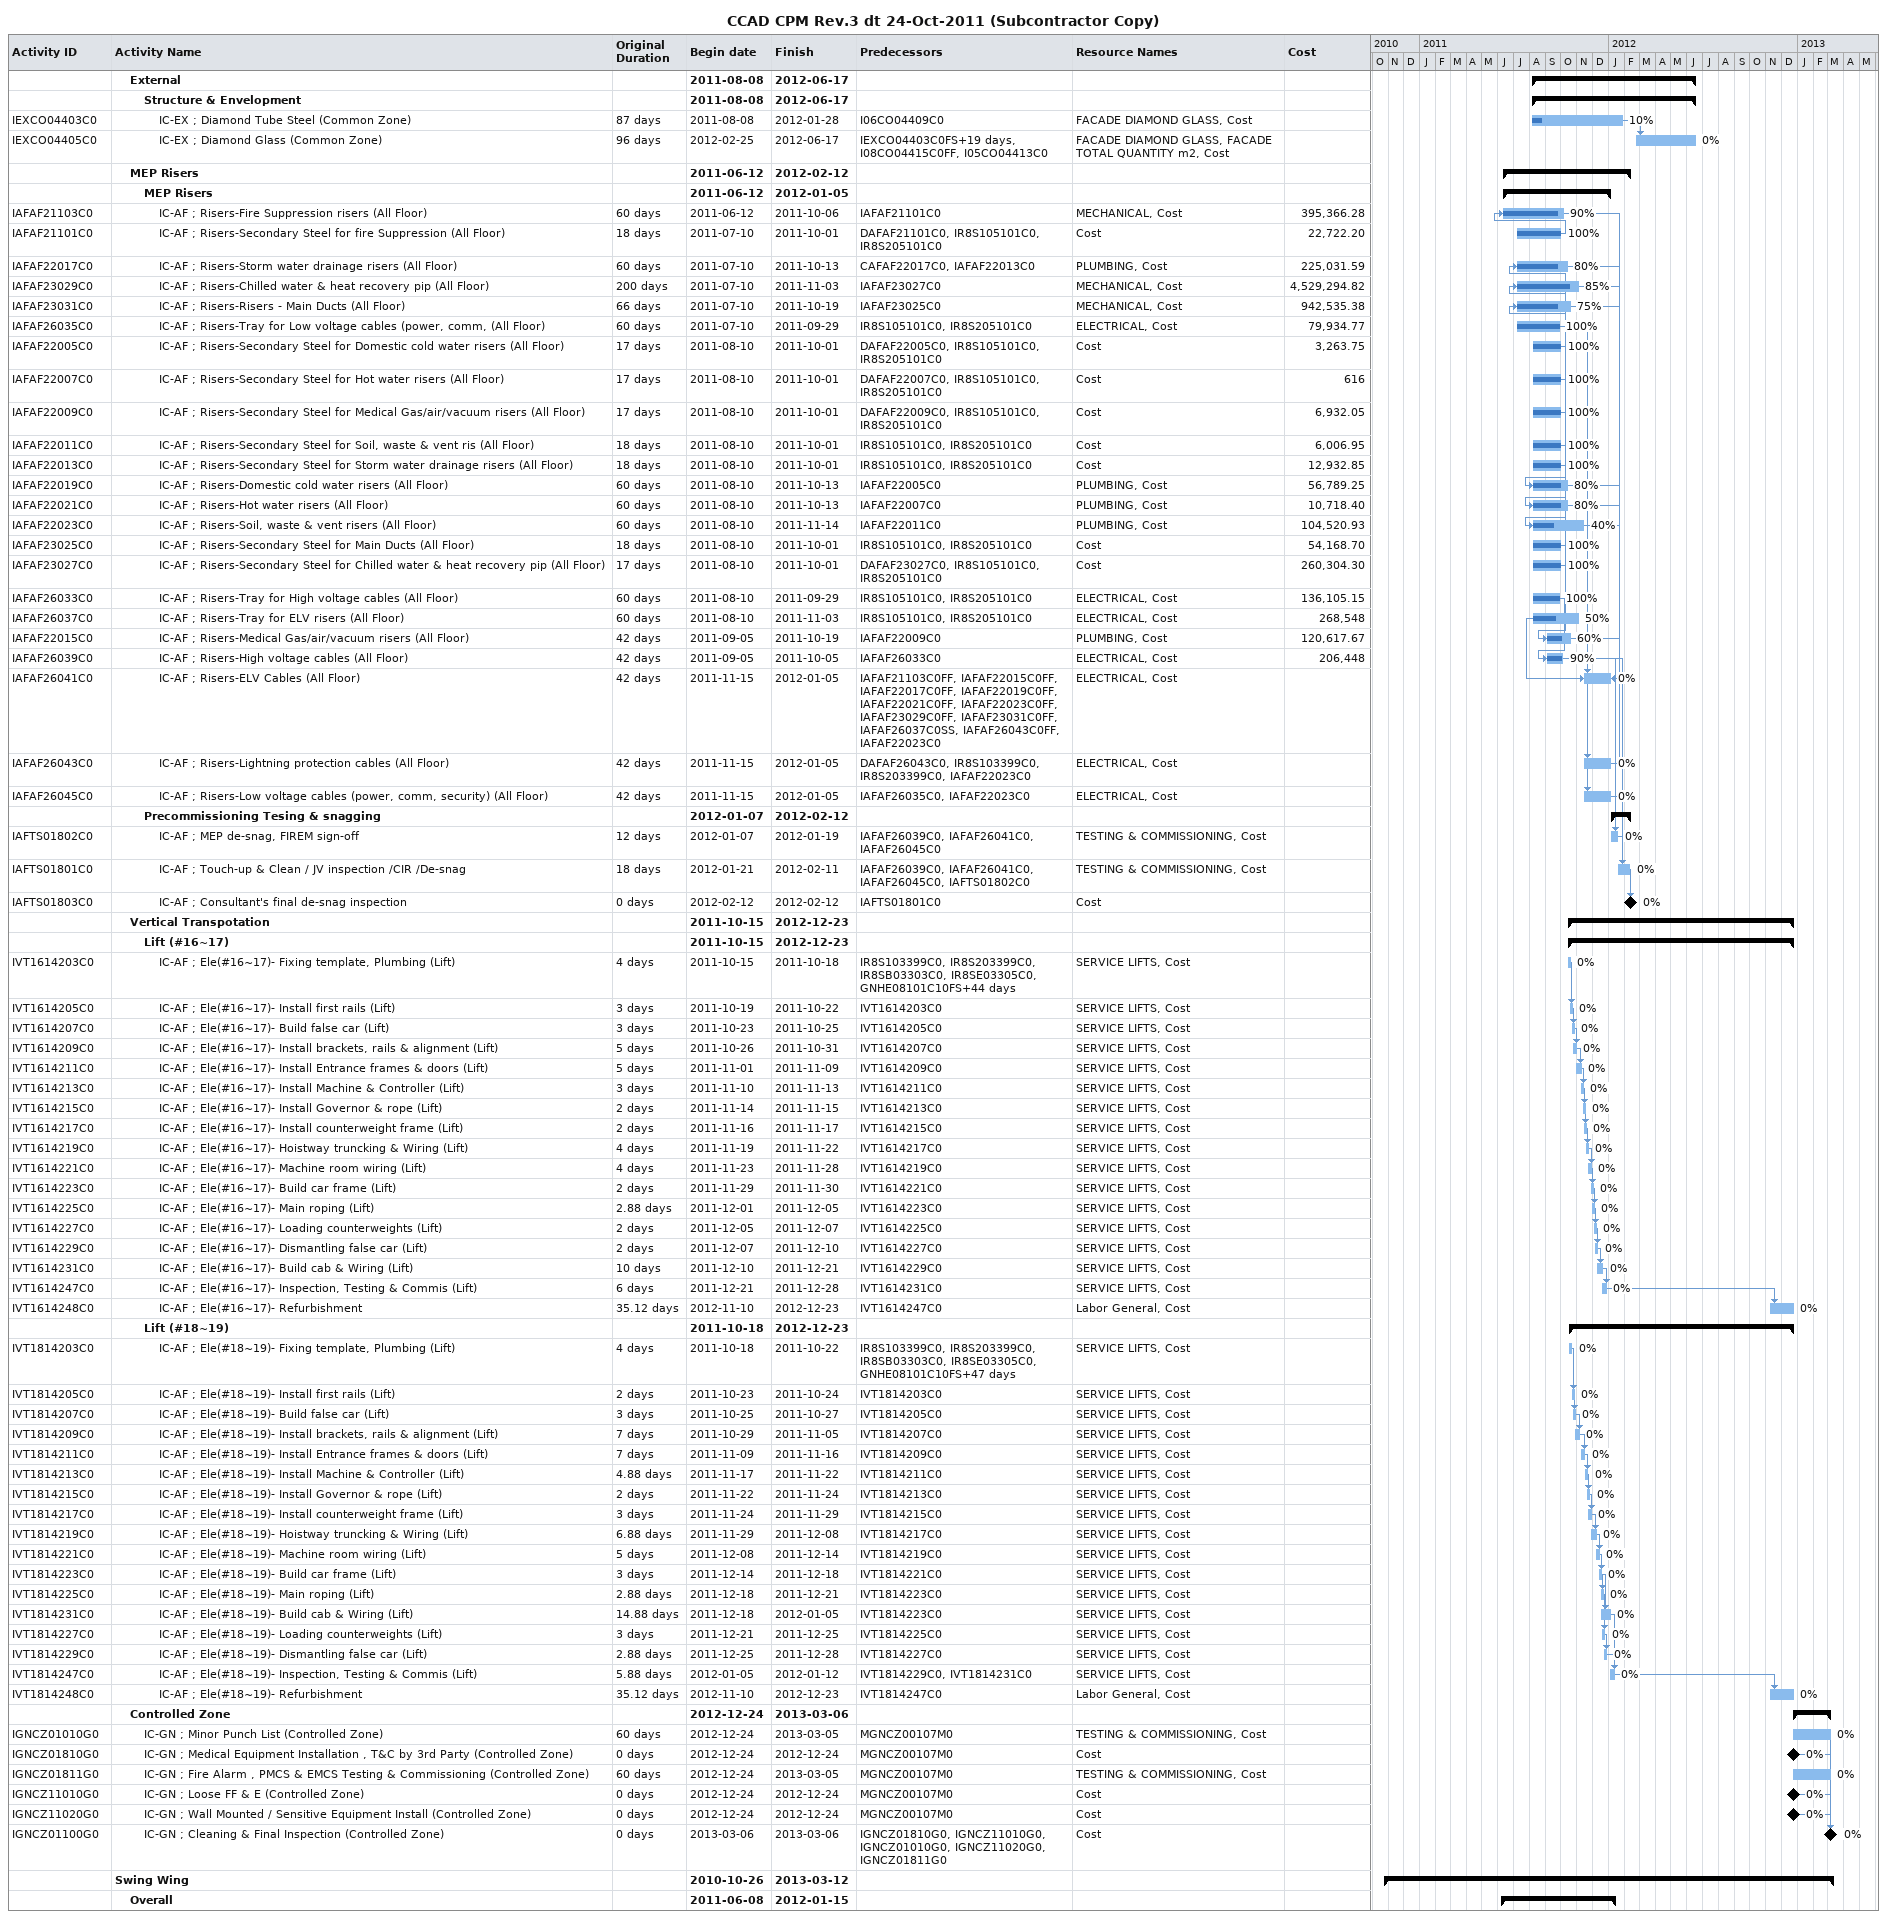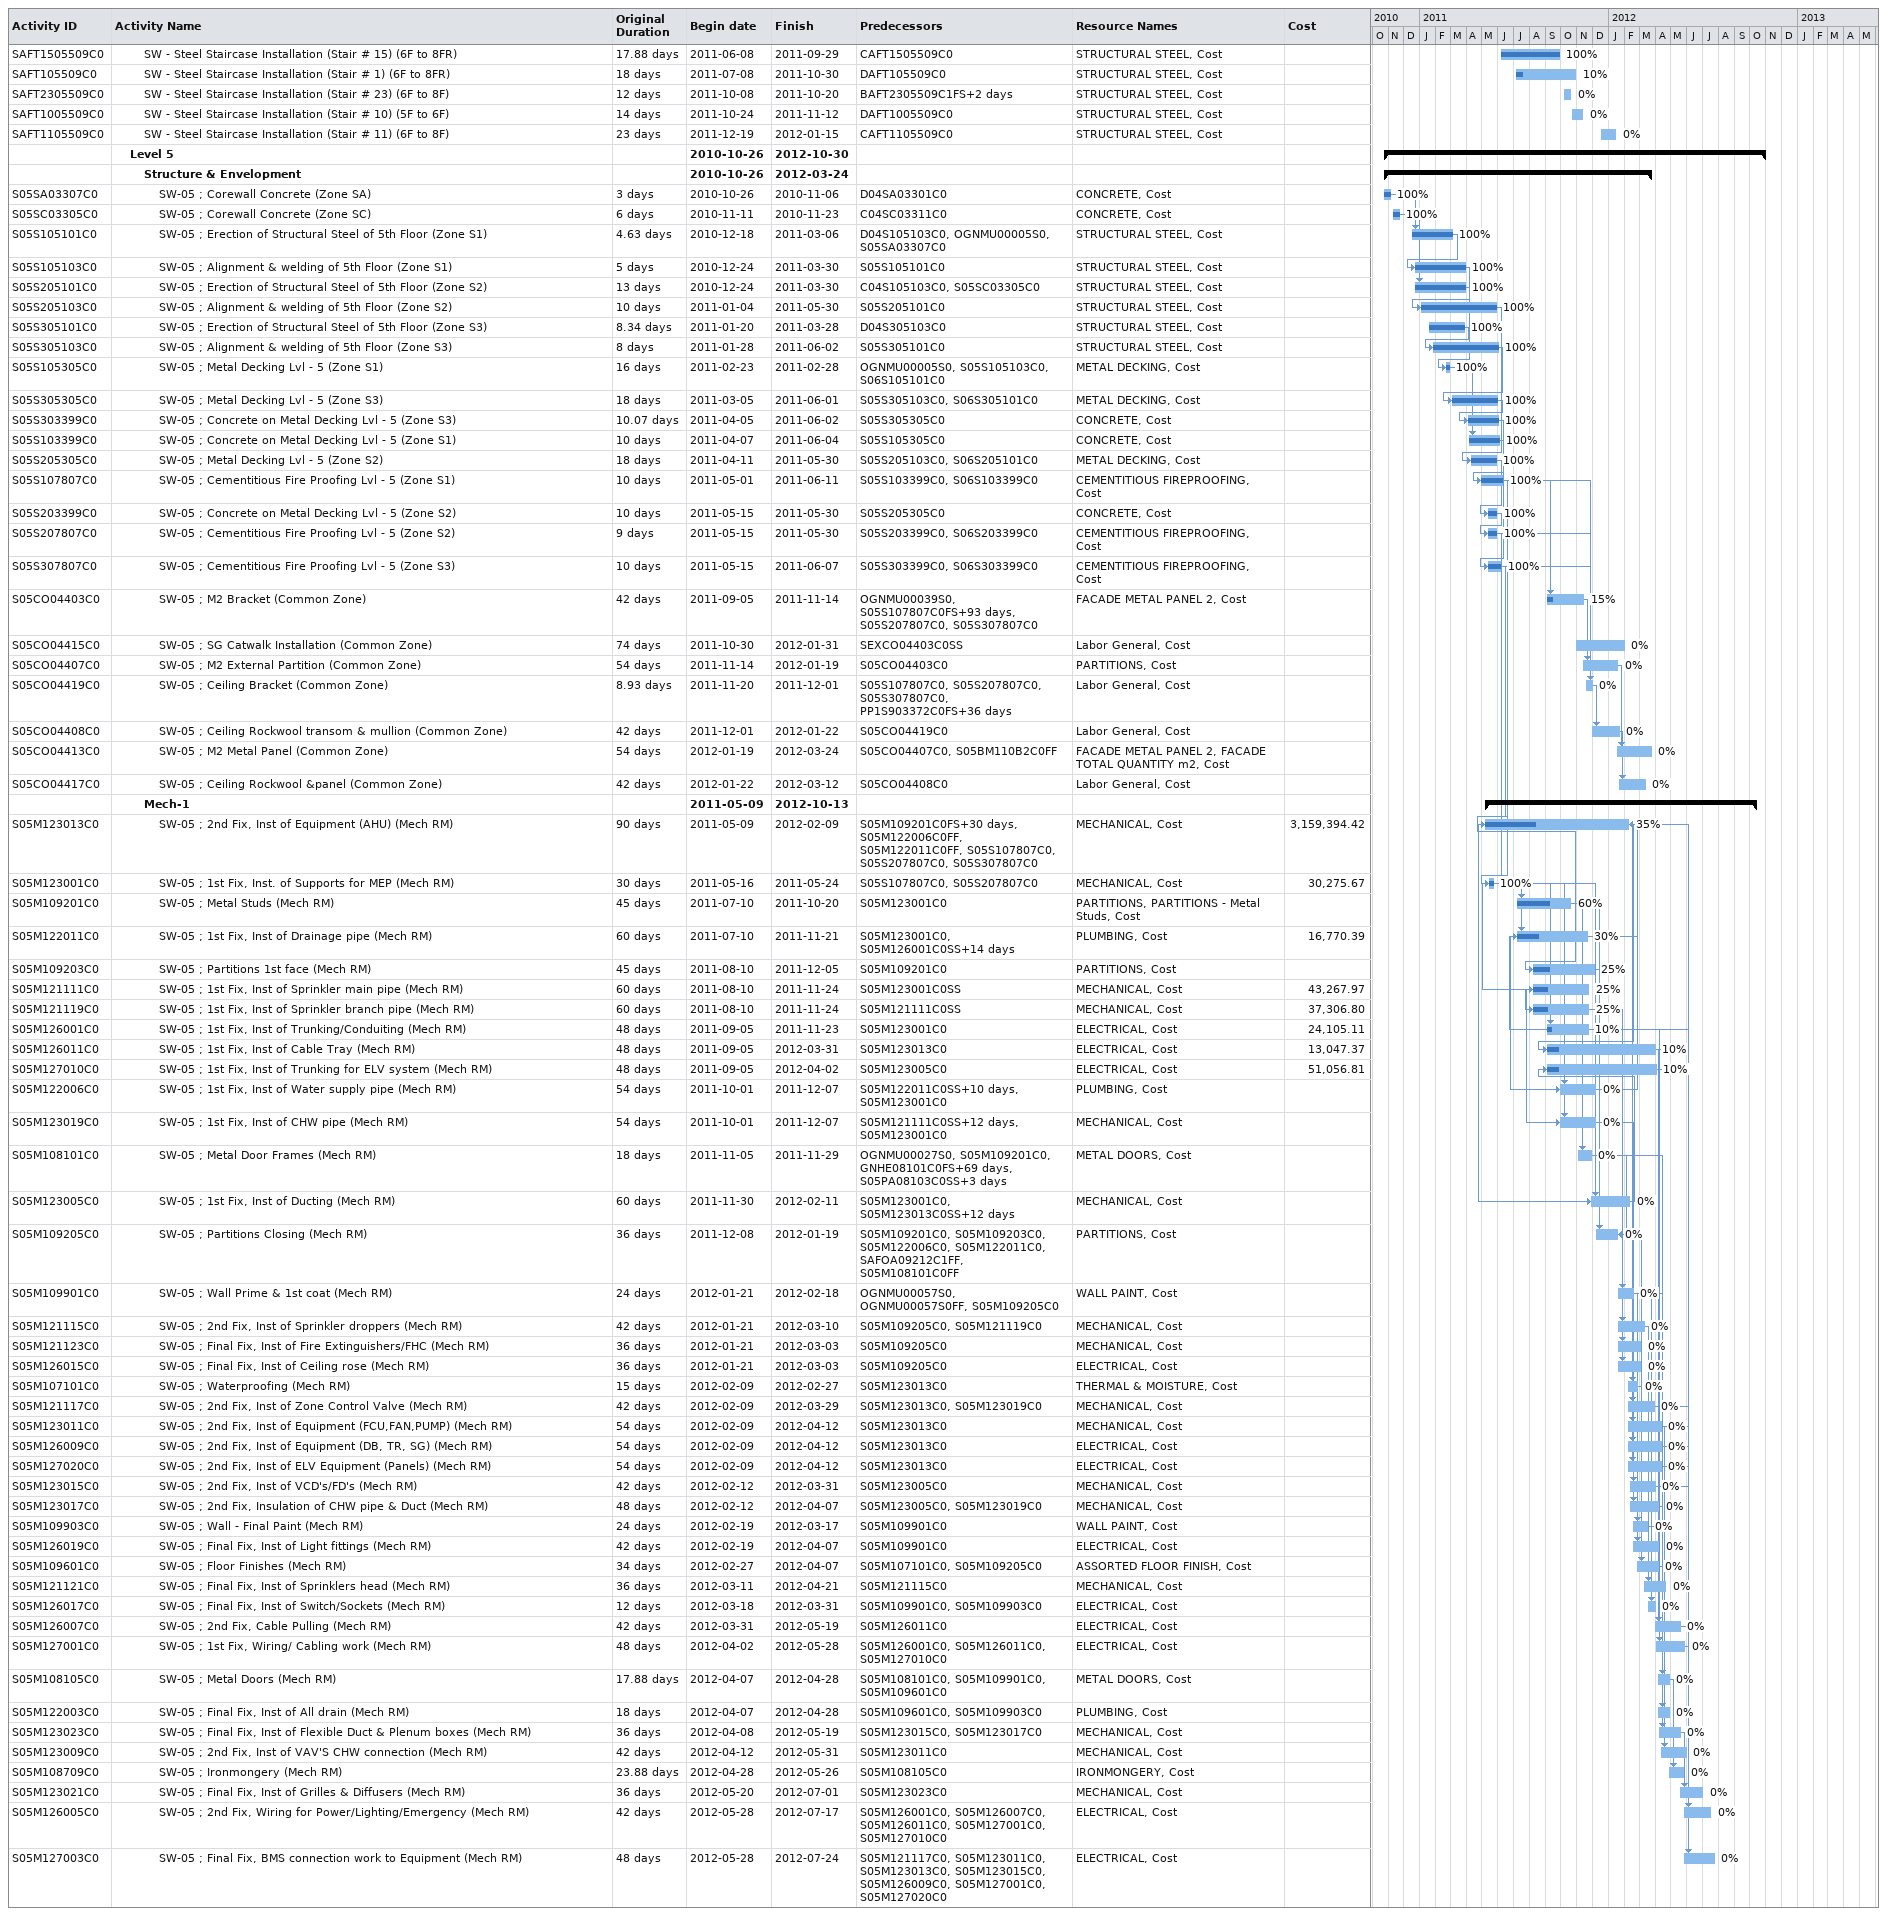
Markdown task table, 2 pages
CCAD CPM Rev.3 dt 24-Oct-2011 (Subcontractor Copy)

| ID | Level | Task | Original duration | Start | Finish | Predecessors | Resources | % complete | Cost |
|---|---|---|---|---|---|---|---|---|---|
|  | 2 | **External** |  | 2011-08-08 | 2012-06-17 |  |  |  |  |
|  | 3 | **Structure & Envelopment** |  | 2011-08-08 | 2012-06-17 |  |  |  |  |
| IEXCO04403C0 | 4 | IC-EX ; Diamond Tube Steel (Common Zone) | 87d | 2011-08-08 | 2012-01-28 | I06CO04409C0 | FACADE DIAMOND GLASS, Cost | 10 |  |
| IEXCO04405C0 | 4 | IC-EX ; Diamond Glass (Common Zone) | 96d | 2012-02-25 | 2012-06-17 | IEXCO04403C0FS+19d, I08CO04415C0FF, I05CO04413C0 | FACADE DIAMOND GLASS, FACADE TOTAL QUANTITY m2, Cost | 0 |  |
|  | 2 | **MEP Risers** |  | 2011-06-12 | 2012-02-12 |  |  |  |  |
|  | 3 | **MEP Risers** |  | 2011-06-12 | 2012-01-05 |  |  |  |  |
| IAFAF21103C0 | 4 | IC-AF ; Risers-Fire Suppression risers (All Floor) | 60d | 2011-06-12 | 2011-10-06 | IAFAF21101C0 | MECHANICAL, Cost | 90 | 395366.28 |
| IAFAF21101C0 | 4 | IC-AF ; Risers-Secondary Steel for fire Suppression (All Floor) | 18d | 2011-07-10 | 2011-10-01 | DAFAF21101C0, IR8S105101C0, IR8S205101C0 | Cost | 100 | 22722.20 |
| IAFAF22017C0 | 4 | IC-AF ; Risers-Storm water drainage risers (All Floor) | 60d | 2011-07-10 | 2011-10-13 | CAFAF22017C0, IAFAF22013C0 | PLUMBING, Cost | 80 | 225031.59 |
| IAFAF23029C0 | 4 | IC-AF ; Risers-Chilled water & heat recovery pip (All Floor) | 200d | 2011-07-10 | 2011-11-03 | IAFAF23027C0 | MECHANICAL, Cost | 85 | 4529294.82 |
| IAFAF23031C0 | 4 | IC-AF ; Risers-Risers - Main Ducts (All Floor) | 66d | 2011-07-10 | 2011-10-19 | IAFAF23025C0 | MECHANICAL, Cost | 75 | 942535.38 |
| IAFAF26035C0 | 4 | IC-AF ; Risers-Tray for Low voltage cables (power, comm, (All Floor) | 60d | 2011-07-10 | 2011-09-29 | IR8S105101C0, IR8S205101C0 | ELECTRICAL, Cost | 100 | 79934.77 |
| IAFAF22005C0 | 4 | IC-AF ; Risers-Secondary Steel for Domestic cold water risers (All Floor) | 17d | 2011-08-10 | 2011-10-01 | DAFAF22005C0, IR8S105101C0, IR8S205101C0 | Cost | 100 | 3263.75 |
| IAFAF22007C0 | 4 | IC-AF ; Risers-Secondary Steel for Hot water risers (All Floor) | 17d | 2011-08-10 | 2011-10-01 | DAFAF22007C0, IR8S105101C0, IR8S205101C0 | Cost | 100 | 616 |
| IAFAF22009C0 | 4 | IC-AF ; Risers-Secondary Steel for Medical Gas/air/vacuum risers (All Floor) | 17d | 2011-08-10 | 2011-10-01 | DAFAF22009C0, IR8S105101C0, IR8S205101C0 | Cost | 100 | 6932.05 |
| IAFAF22011C0 | 4 | IC-AF ; Risers-Secondary Steel for Soil, waste & vent ris (All Floor) | 18d | 2011-08-10 | 2011-10-01 | IR8S105101C0, IR8S205101C0 | Cost | 100 | 6006.95 |
| IAFAF22013C0 | 4 | IC-AF ; Risers-Secondary Steel for Storm water drainage risers (All Floor) | 18d | 2011-08-10 | 2011-10-01 | IR8S105101C0, IR8S205101C0 | Cost | 100 | 12932.85 |
| IAFAF22019C0 | 4 | IC-AF ; Risers-Domestic cold water risers (All Floor) | 60d | 2011-08-10 | 2011-10-13 | IAFAF22005C0 | PLUMBING, Cost | 80 | 56789.25 |
| IAFAF22021C0 | 4 | IC-AF ; Risers-Hot water risers (All Floor) | 60d | 2011-08-10 | 2011-10-13 | IAFAF22007C0 | PLUMBING, Cost | 80 | 10718.40 |
| IAFAF22023C0 | 4 | IC-AF ; Risers-Soil, waste & vent risers (All Floor) | 60d | 2011-08-10 | 2011-11-14 | IAFAF22011C0 | PLUMBING, Cost | 40 | 104520.93 |
| IAFAF23025C0 | 4 | IC-AF ; Risers-Secondary Steel for Main Ducts (All Floor) | 18d | 2011-08-10 | 2011-10-01 | IR8S105101C0, IR8S205101C0 | Cost | 100 | 54168.70 |
| IAFAF23027C0 | 4 | IC-AF ; Risers-Secondary Steel for Chilled water & heat recovery pip (All Floor) | 17d | 2011-08-10 | 2011-10-01 | DAFAF23027C0, IR8S105101C0, IR8S205101C0 | Cost | 100 | 260304.30 |
| IAFAF26033C0 | 4 | IC-AF ; Risers-Tray for High voltage cables (All Floor) | 60d | 2011-08-10 | 2011-09-29 | IR8S105101C0, IR8S205101C0 | ELECTRICAL, Cost | 100 | 136105.15 |
| IAFAF26037C0 | 4 | IC-AF ; Risers-Tray for ELV risers (All Floor) | 60d | 2011-08-10 | 2011-11-03 | IR8S105101C0, IR8S205101C0 | ELECTRICAL, Cost | 50 | 268548 |
| IAFAF22015C0 | 4 | IC-AF ; Risers-Medical Gas/air/vacuum risers (All Floor) | 42d | 2011-09-05 | 2011-10-19 | IAFAF22009C0 | PLUMBING, Cost | 60 | 120617.67 |
| IAFAF26039C0 | 4 | IC-AF ; Risers-High voltage cables (All Floor) | 42d | 2011-09-05 | 2011-10-05 | IAFAF26033C0 | ELECTRICAL, Cost | 90 | 206448 |
| IAFAF26041C0 | 4 | IC-AF ; Risers-ELV Cables (All Floor) | 42d | 2011-11-15 | 2012-01-05 | IAFAF21103C0FF, IAFAF22015C0FF, IAFAF22017C0FF, IAFAF22019C0FF, IAFAF22021C0FF, IAFAF22023C0FF, IAFAF23029C0FF, IAFAF23031C0FF, IAFAF26037C0SS, IAFAF26043C0FF, IAFAF22023C0 | ELECTRICAL, Cost | 0 |  |
| IAFAF26043C0 | 4 | IC-AF ; Risers-Lightning protection cables (All Floor) | 42d | 2011-11-15 | 2012-01-05 | DAFAF26043C0, IR8S103399C0, IR8S203399C0, IAFAF22023C0 | ELECTRICAL, Cost | 0 |  |
| IAFAF26045C0 | 4 | IC-AF ; Risers-Low voltage cables (power, comm, security) (All Floor) | 42d | 2011-11-15 | 2012-01-05 | IAFAF26035C0, IAFAF22023C0 | ELECTRICAL, Cost | 0 |  |
|  | 3 | **Precommissioning Tesing & snagging** |  | 2012-01-07 | 2012-02-12 |  |  |  |  |
| IAFTS01802C0 | 4 | IC-AF ; MEP de-snag, FIREM sign-off | 12d | 2012-01-07 | 2012-01-19 | IAFAF26039C0, IAFAF26041C0, IAFAF26045C0 | TESTING & COMMISSIONING, Cost | 0 |  |
| IAFTS01801C0 | 4 | IC-AF ; Touch-up & Clean / JV inspection /CIR /De-snag | 18d | 2012-01-21 | 2012-02-11 | IAFAF26039C0, IAFAF26041C0, IAFAF26045C0, IAFTS01802C0 | TESTING & COMMISSIONING, Cost | 0 |  |
| IAFTS01803C0 | 4 | IC-AF ; Consultant's final de-snag inspection | 0d | 2012-02-12 | 2012-02-12 | IAFTS01801C0 | Cost | 0 |  |
|  | 2 | **Vertical Transpotation** |  | 2011-10-15 | 2012-12-23 |  |  |  |  |
|  | 3 | **Lift (#16~17)** |  | 2011-10-15 | 2012-12-23 |  |  |  |  |
| IVT1614203C0 | 4 | IC-AF ; Ele(#16~17)- Fixing template, Plumbing (Lift) | 4d | 2011-10-15 | 2011-10-18 | IR8S103399C0, IR8S203399C0, IR8SB03303C0, IR8SE03305C0, GNHE08101C10FS+44d | SERVICE LIFTS, Cost | 0 |  |
| IVT1614205C0 | 4 | IC-AF ; Ele(#16~17)- Install first rails (Lift) | 3d | 2011-10-19 | 2011-10-22 | IVT1614203C0 | SERVICE LIFTS, Cost | 0 |  |
| IVT1614207C0 | 4 | IC-AF ; Ele(#16~17)- Build false car (Lift) | 3d | 2011-10-23 | 2011-10-25 | IVT1614205C0 | SERVICE LIFTS, Cost | 0 |  |
| IVT1614209C0 | 4 | IC-AF ; Ele(#16~17)- Install brackets, rails & alignment (Lift) | 5d | 2011-10-26 | 2011-10-31 | IVT1614207C0 | SERVICE LIFTS, Cost | 0 |  |
| IVT1614211C0 | 4 | IC-AF ; Ele(#16~17)- Install Entrance frames & doors (Lift) | 5d | 2011-11-01 | 2011-11-09 | IVT1614209C0 | SERVICE LIFTS, Cost | 0 |  |
| IVT1614213C0 | 4 | IC-AF ; Ele(#16~17)- Install Machine & Controller (Lift) | 3d | 2011-11-10 | 2011-11-13 | IVT1614211C0 | SERVICE LIFTS, Cost | 0 |  |
| IVT1614215C0 | 4 | IC-AF ; Ele(#16~17)- Install Governor & rope (Lift) | 2d | 2011-11-14 | 2011-11-15 | IVT1614213C0 | SERVICE LIFTS, Cost | 0 |  |
| IVT1614217C0 | 4 | IC-AF ; Ele(#16~17)- Install counterweight frame (Lift) | 2d | 2011-11-16 | 2011-11-17 | IVT1614215C0 | SERVICE LIFTS, Cost | 0 |  |
| IVT1614219C0 | 4 | IC-AF ; Ele(#16~17)- Hoistway truncking & Wiring (Lift) | 4d | 2011-11-19 | 2011-11-22 | IVT1614217C0 | SERVICE LIFTS, Cost | 0 |  |
| IVT1614221C0 | 4 | IC-AF ; Ele(#16~17)- Machine room wiring (Lift) | 4d | 2011-11-23 | 2011-11-28 | IVT1614219C0 | SERVICE LIFTS, Cost | 0 |  |
| IVT1614223C0 | 4 | IC-AF ; Ele(#16~17)- Build car frame (Lift) | 2d | 2011-11-29 | 2011-11-30 | IVT1614221C0 | SERVICE LIFTS, Cost | 0 |  |
| IVT1614225C0 | 4 | IC-AF ; Ele(#16~17)- Main roping (Lift) | 2.88d | 2011-12-01 | 2011-12-05 | IVT1614223C0 | SERVICE LIFTS, Cost | 0 |  |
| IVT1614227C0 | 4 | IC-AF ; Ele(#16~17)- Loading counterweights (Lift) | 2d | 2011-12-05 | 2011-12-07 | IVT1614225C0 | SERVICE LIFTS, Cost | 0 |  |
| IVT1614229C0 | 4 | IC-AF ; Ele(#16~17)- Dismantling false car (Lift) | 2d | 2011-12-07 | 2011-12-10 | IVT1614227C0 | SERVICE LIFTS, Cost | 0 |  |
| IVT1614231C0 | 4 | IC-AF ; Ele(#16~17)- Build cab & Wiring (Lift) | 10d | 2011-12-10 | 2011-12-21 | IVT1614229C0 | SERVICE LIFTS, Cost | 0 |  |
| IVT1614247C0 | 4 | IC-AF ; Ele(#16~17)- Inspection, Testing & Commis (Lift) | 6d | 2011-12-21 | 2011-12-28 | IVT1614231C0 | SERVICE LIFTS, Cost | 0 |  |
| IVT1614248C0 | 4 | IC-AF ; Ele(#16~17)- Refurbishment | 35.12d | 2012-11-10 | 2012-12-23 | IVT1614247C0 | Labor General, Cost | 0 |  |
|  | 3 | **Lift (#18~19)** |  | 2011-10-18 | 2012-12-23 |  |  |  |  |
| IVT1814203C0 | 4 | IC-AF ; Ele(#18~19)- Fixing template, Plumbing (Lift) | 4d | 2011-10-18 | 2011-10-22 | IR8S103399C0, IR8S203399C0, IR8SB03303C0, IR8SE03305C0, GNHE08101C10FS+47d | SERVICE LIFTS, Cost | 0 |  |
| IVT1814205C0 | 4 | IC-AF ; Ele(#18~19)- Install first rails (Lift) | 2d | 2011-10-23 | 2011-10-24 | IVT1814203C0 | SERVICE LIFTS, Cost | 0 |  |
| IVT1814207C0 | 4 | IC-AF ; Ele(#18~19)- Build false car (Lift) | 3d | 2011-10-25 | 2011-10-27 | IVT1814205C0 | SERVICE LIFTS, Cost | 0 |  |
| IVT1814209C0 | 4 | IC-AF ; Ele(#18~19)- Install brackets, rails & alignment (Lift) | 7d | 2011-10-29 | 2011-11-05 | IVT1814207C0 | SERVICE LIFTS, Cost | 0 |  |
| IVT1814211C0 | 4 | IC-AF ; Ele(#18~19)- Install Entrance frames & doors (Lift) | 7d | 2011-11-09 | 2011-11-16 | IVT1814209C0 | SERVICE LIFTS, Cost | 0 |  |
| IVT1814213C0 | 4 | IC-AF ; Ele(#18~19)- Install Machine & Controller (Lift) | 4.88d | 2011-11-17 | 2011-11-22 | IVT1814211C0 | SERVICE LIFTS, Cost | 0 |  |
| IVT1814215C0 | 4 | IC-AF ; Ele(#18~19)- Install Governor & rope (Lift) | 2d | 2011-11-22 | 2011-11-24 | IVT1814213C0 | SERVICE LIFTS, Cost | 0 |  |
| IVT1814217C0 | 4 | IC-AF ; Ele(#18~19)- Install counterweight frame (Lift) | 3d | 2011-11-24 | 2011-11-29 | IVT1814215C0 | SERVICE LIFTS, Cost | 0 |  |
| IVT1814219C0 | 4 | IC-AF ; Ele(#18~19)- Hoistway truncking & Wiring (Lift) | 6.88d | 2011-11-29 | 2011-12-08 | IVT1814217C0 | SERVICE LIFTS, Cost | 0 |  |
| IVT1814221C0 | 4 | IC-AF ; Ele(#18~19)- Machine room wiring (Lift) | 5d | 2011-12-08 | 2011-12-14 | IVT1814219C0 | SERVICE LIFTS, Cost | 0 |  |
| IVT1814223C0 | 4 | IC-AF ; Ele(#18~19)- Build car frame (Lift) | 3d | 2011-12-14 | 2011-12-18 | IVT1814221C0 | SERVICE LIFTS, Cost | 0 |  |
| IVT1814225C0 | 4 | IC-AF ; Ele(#18~19)- Main roping (Lift) | 2.88d | 2011-12-18 | 2011-12-21 | IVT1814223C0 | SERVICE LIFTS, Cost | 0 |  |
| IVT1814231C0 | 4 | IC-AF ; Ele(#18~19)- Build cab & Wiring (Lift) | 14.88d | 2011-12-18 | 2012-01-05 | IVT1814223C0 | SERVICE LIFTS, Cost | 0 |  |
| IVT1814227C0 | 4 | IC-AF ; Ele(#18~19)- Loading counterweights (Lift) | 3d | 2011-12-21 | 2011-12-25 | IVT1814225C0 | SERVICE LIFTS, Cost | 0 |  |
| IVT1814229C0 | 4 | IC-AF ; Ele(#18~19)- Dismantling false car (Lift) | 2.88d | 2011-12-25 | 2011-12-28 | IVT1814227C0 | SERVICE LIFTS, Cost | 0 |  |
| IVT1814247C0 | 4 | IC-AF ; Ele(#18~19)- Inspection, Testing & Commis (Lift) | 5.88d | 2012-01-05 | 2012-01-12 | IVT1814229C0, IVT1814231C0 | SERVICE LIFTS, Cost | 0 |  |
| IVT1814248C0 | 4 | IC-AF ; Ele(#18~19)- Refurbishment | 35.12d | 2012-11-10 | 2012-12-23 | IVT1814247C0 | Labor General, Cost | 0 |  |
|  | 2 | **Controlled Zone** |  | 2012-12-24 | 2013-03-06 |  |  |  |  |
| IGNCZ01010G0 | 3 | IC-GN ; Minor Punch List (Controlled Zone) | 60d | 2012-12-24 | 2013-03-05 | MGNCZ00107M0 | TESTING & COMMISSIONING, Cost | 0 |  |
| IGNCZ01810G0 | 3 | IC-GN ; Medical Equipment Installation , T&C by 3rd Party (Controlled Zone) | 0d | 2012-12-24 | 2012-12-24 | MGNCZ00107M0 | Cost | 0 |  |
| IGNCZ01811G0 | 3 | IC-GN ; Fire Alarm , PMCS & EMCS Testing & Commissioning (Controlled Zone) | 60d | 2012-12-24 | 2013-03-05 | MGNCZ00107M0 | TESTING & COMMISSIONING, Cost | 0 |  |
| IGNCZ11010G0 | 3 | IC-GN ; Loose FF & E (Controlled Zone) | 0d | 2012-12-24 | 2012-12-24 | MGNCZ00107M0 | Cost | 0 |  |
| IGNCZ11020G0 | 3 | IC-GN ; Wall Mounted / Sensitive Equipment Install (Controlled Zone) | 0d | 2012-12-24 | 2012-12-24 | MGNCZ00107M0 | Cost | 0 |  |
| IGNCZ01100G0 | 3 | IC-GN ; Cleaning & Final Inspection (Controlled Zone) | 0d | 2013-03-06 | 2013-03-06 | IGNCZ01810G0, IGNCZ11010G0, IGNCZ01010G0, IGNCZ11020G0, IGNCZ01811G0 | Cost | 0 |  |
|  | 1 | **Swing Wing** |  | 2010-10-26 | 2013-03-12 |  |  |  |  |
|  | 2 | **Overall** |  | 2011-06-08 | 2012-01-15 |  |  |  |  |
| SAFT1505509C0 | 3 | SW - Steel Staircase Installation (Stair # 15) (6F to 8FR) | 17.88d | 2011-06-08 | 2011-09-29 | CAFT1505509C0 | STRUCTURAL STEEL, Cost | 100 |  |
| SAFT105509C0 | 3 | SW - Steel Staircase Installation (Stair # 1) (6F to 8FR) | 18d | 2011-07-08 | 2011-10-30 | DAFT105509C0 | STRUCTURAL STEEL, Cost | 10 |  |
| SAFT2305509C0 | 3 | SW - Steel Staircase Installation (Stair # 23) (6F to 8F) | 12d | 2011-10-08 | 2011-10-20 | BAFT2305509C1FS+2d | STRUCTURAL STEEL, Cost | 0 |  |
| SAFT1005509C0 | 3 | SW - Steel Staircase Installation (Stair # 10) (5F to 6F) | 14d | 2011-10-24 | 2011-11-12 | DAFT1005509C0 | STRUCTURAL STEEL, Cost | 0 |  |
| SAFT1105509C0 | 3 | SW - Steel Staircase Installation (Stair # 11) (6F to 8F) | 23d | 2011-12-19 | 2012-01-15 | CAFT1105509C0 | STRUCTURAL STEEL, Cost | 0 |  |
|  | 2 | **Level 5** |  | 2010-10-26 | 2012-10-30 |  |  |  |  |
|  | 3 | **Structure & Envelopment** |  | 2010-10-26 | 2012-03-24 |  |  |  |  |
| S05SA03307C0 | 4 | SW-05 ; Corewall Concrete (Zone SA) | 3d | 2010-10-26 | 2010-11-06 | D04SA03301C0 | CONCRETE, Cost | 100 |  |
| S05SC03305C0 | 4 | SW-05 ; Corewall Concrete (Zone SC) | 6d | 2010-11-11 | 2010-11-23 | C04SC03311C0 | CONCRETE, Cost | 100 |  |
| S05S105101C0 | 4 | SW-05 ; Erection of Structural Steel of 5th Floor (Zone S1) | 4.63d | 2010-12-18 | 2011-03-06 | D04S105103C0, OGNMU00005S0, S05SA03307C0 | STRUCTURAL STEEL, Cost | 100 |  |
| S05S105103C0 | 4 | SW-05 ; Alignment & welding of 5th Floor (Zone S1) | 5d | 2010-12-24 | 2011-03-30 | S05S105101C0 | STRUCTURAL STEEL, Cost | 100 |  |
| S05S205101C0 | 4 | SW-05 ; Erection of Structural Steel of 5th Floor (Zone S2) | 13d | 2010-12-24 | 2011-03-30 | C04S105103C0, S05SC03305C0 | STRUCTURAL STEEL, Cost | 100 |  |
| S05S205103C0 | 4 | SW-05 ; Alignment & welding of 5th Floor (Zone S2) | 10d | 2011-01-04 | 2011-05-30 | S05S205101C0 | STRUCTURAL STEEL, Cost | 100 |  |
| S05S305101C0 | 4 | SW-05 ; Erection of Structural Steel of 5th Floor (Zone S3) | 8.34d | 2011-01-20 | 2011-03-28 | D04S305103C0 | STRUCTURAL STEEL, Cost | 100 |  |
| S05S305103C0 | 4 | SW-05 ; Alignment & welding of 5th Floor (Zone S3) | 8d | 2011-01-28 | 2011-06-02 | S05S305101C0 | STRUCTURAL STEEL, Cost | 100 |  |
| S05S105305C0 | 4 | SW-05 ; Metal Decking Lvl - 5 (Zone S1) | 16d | 2011-02-23 | 2011-02-28 | OGNMU00005S0, S05S105103C0, S06S105101C0 | METAL DECKING, Cost | 100 |  |
| S05S305305C0 | 4 | SW-05 ; Metal Decking Lvl - 5 (Zone S3) | 18d | 2011-03-05 | 2011-06-01 | S05S305103C0, S06S305101C0 | METAL DECKING, Cost | 100 |  |
| S05S303399C0 | 4 | SW-05 ; Concrete on Metal Decking Lvl - 5 (Zone S3) | 10.07d | 2011-04-05 | 2011-06-02 | S05S305305C0 | CONCRETE, Cost | 100 |  |
| S05S103399C0 | 4 | SW-05 ; Concrete on Metal Decking Lvl - 5 (Zone S1) | 10d | 2011-04-07 | 2011-06-04 | S05S105305C0 | CONCRETE, Cost | 100 |  |
| S05S205305C0 | 4 | SW-05 ; Metal Decking Lvl - 5 (Zone S2) | 18d | 2011-04-11 | 2011-05-30 | S05S205103C0, S06S205101C0 | METAL DECKING, Cost | 100 |  |
| S05S107807C0 | 4 | SW-05 ; Cementitious Fire Proofing Lvl - 5 (Zone S1) | 10d | 2011-05-01 | 2011-06-11 | S05S103399C0, S06S103399C0 | CEMENTITIOUS FIREPROOFING, Cost | 100 |  |
| S05S203399C0 | 4 | SW-05 ; Concrete on Metal Decking Lvl - 5 (Zone S2) | 10d | 2011-05-15 | 2011-05-30 | S05S205305C0 | CONCRETE, Cost | 100 |  |
| S05S207807C0 | 4 | SW-05 ; Cementitious Fire Proofing Lvl - 5 (Zone S2) | 9d | 2011-05-15 | 2011-05-30 | S05S203399C0, S06S203399C0 | CEMENTITIOUS FIREPROOFING, Cost | 100 |  |
| S05S307807C0 | 4 | SW-05 ; Cementitious Fire Proofing Lvl - 5 (Zone S3) | 10d | 2011-05-15 | 2011-06-07 | S05S303399C0, S06S303399C0 | CEMENTITIOUS FIREPROOFING, Cost | 100 |  |
| S05CO04403C0 | 4 | SW-05 ; M2 Bracket (Common Zone) | 42d | 2011-09-05 | 2011-11-14 | OGNMU00039S0, S05S107807C0FS+93d, S05S207807C0, S05S307807C0 | FACADE METAL PANEL 2, Cost | 15 |  |
| S05CO04415C0 | 4 | SW-05 ; SG Catwalk Installation (Common Zone) | 74d | 2011-10-30 | 2012-01-31 | SEXCO04403C0SS | Labor General, Cost | 0 |  |
| S05CO04407C0 | 4 | SW-05 ; M2 External Partition (Common Zone) | 54d | 2011-11-14 | 2012-01-19 | S05CO04403C0 | PARTITIONS, Cost | 0 |  |
| S05CO04419C0 | 4 | SW-05 ; Ceiling Bracket (Common Zone) | 8.93d | 2011-11-20 | 2011-12-01 | S05S107807C0, S05S207807C0, S05S307807C0, PP1S903372C0FS+36d | Labor General, Cost | 0 |  |
| S05CO04408C0 | 4 | SW-05 ; Ceiling Rockwool transom & mullion (Common Zone) | 42d | 2011-12-01 | 2012-01-22 | S05CO04419C0 | Labor General, Cost | 0 |  |
| S05CO04413C0 | 4 | SW-05 ; M2 Metal Panel (Common Zone) | 54d | 2012-01-19 | 2012-03-24 | S05CO04407C0, S05BM110B2C0FF | FACADE METAL PANEL 2, FACADE TOTAL QUANTITY m2, Cost | 0 |  |
| S05CO04417C0 | 4 | SW-05 ; Ceiling Rockwool &panel (Common Zone) | 42d | 2012-01-22 | 2012-03-12 | S05CO04408C0 | Labor General, Cost | 0 |  |
|  | 3 | **Mech-1** |  | 2011-05-09 | 2012-10-13 |  |  |  |  |
| S05M123013C0 | 4 | SW-05 ; 2nd Fix, Inst of Equipment (AHU) (Mech RM) | 90d | 2011-05-09 | 2012-02-09 | S05M109201C0FS+30d, S05M122006C0FF, S05M122011C0FF, S05S107807C0, S05S207807C0, S05S307807C0 | MECHANICAL, Cost | 35 | 3159394.42 |
| S05M123001C0 | 4 | SW-05 ; 1st Fix, Inst. of Supports for MEP (Mech RM) | 30d | 2011-05-16 | 2011-05-24 | S05S107807C0, S05S207807C0 | MECHANICAL, Cost | 100 | 30275.67 |
| S05M109201C0 | 4 | SW-05 ; Metal Studs (Mech RM) | 45d | 2011-07-10 | 2011-10-20 | S05M123001C0 | PARTITIONS, PARTITIONS - Metal Studs, Cost | 60 |  |
| S05M122011C0 | 4 | SW-05 ; 1st Fix, Inst of Drainage pipe (Mech RM) | 60d | 2011-07-10 | 2011-11-21 | S05M123001C0, S05M126001C0SS+14d | PLUMBING, Cost | 30 | 16770.39 |
| S05M109203C0 | 4 | SW-05 ; Partitions 1st face (Mech RM) | 45d | 2011-08-10 | 2011-12-05 | S05M109201C0 | PARTITIONS, Cost | 25 |  |
| S05M121111C0 | 4 | SW-05 ; 1st Fix, Inst of Sprinkler main pipe (Mech RM) | 60d | 2011-08-10 | 2011-11-24 | S05M123001C0SS | MECHANICAL, Cost | 25 | 43267.97 |
| S05M121119C0 | 4 | SW-05 ; 1st Fix, Inst of Sprinkler branch pipe (Mech RM) | 60d | 2011-08-10 | 2011-11-24 | S05M121111C0SS | MECHANICAL, Cost | 25 | 37306.80 |
| S05M126001C0 | 4 | SW-05 ; 1st Fix, Inst of Trunking/Conduiting (Mech RM) | 48d | 2011-09-05 | 2011-11-23 | S05M123001C0 | ELECTRICAL, Cost | 10 | 24105.11 |
| S05M126011C0 | 4 | SW-05 ; 1st Fix, Inst of Cable Tray (Mech RM) | 48d | 2011-09-05 | 2012-03-31 | S05M123013C0 | ELECTRICAL, Cost | 10 | 13047.37 |
| S05M127010C0 | 4 | SW-05 ; 1st Fix, Inst of Trunking for ELV system (Mech RM) | 48d | 2011-09-05 | 2012-04-02 | S05M123005C0 | ELECTRICAL, Cost | 10 | 51056.81 |
| S05M122006C0 | 4 | SW-05 ; 1st Fix, Inst of Water supply pipe (Mech RM) | 54d | 2011-10-01 | 2011-12-07 | S05M122011C0SS+10d, S05M123001C0 | PLUMBING, Cost | 0 |  |
| S05M123019C0 | 4 | SW-05 ; 1st Fix, Inst of CHW pipe (Mech RM) | 54d | 2011-10-01 | 2011-12-07 | S05M121111C0SS+12d, S05M123001C0 | MECHANICAL, Cost | 0 |  |
| S05M108101C0 | 4 | SW-05 ; Metal Door Frames (Mech RM) | 18d | 2011-11-05 | 2011-11-29 | OGNMU00027S0, S05M109201C0, GNHE08101C0FS+69d, S05PA08103C0SS+3d | METAL DOORS, Cost | 0 |  |
| S05M123005C0 | 4 | SW-05 ; 1st Fix, Inst of Ducting (Mech RM) | 60d | 2011-11-30 | 2012-02-11 | S05M123001C0, S05M123013C0SS+12d | MECHANICAL, Cost | 0 |  |
| S05M109205C0 | 4 | SW-05 ; Partitions Closing (Mech RM) | 36d | 2011-12-08 | 2012-01-19 | S05M109201C0, S05M109203C0, S05M122006C0, S05M122011C0, SAFOA09212C1FF, S05M108101C0FF | PARTITIONS, Cost | 0 |  |
| S05M109901C0 | 4 | SW-05 ; Wall Prime & 1st coat (Mech RM) | 24d | 2012-01-21 | 2012-02-18 | OGNMU00057S0, OGNMU00057S0FF, S05M109205C0 | WALL PAINT, Cost | 0 |  |
| S05M121115C0 | 4 | SW-05 ; 2nd Fix, Inst of Sprinkler droppers (Mech RM) | 42d | 2012-01-21 | 2012-03-10 | S05M109205C0, S05M121119C0 | MECHANICAL, Cost | 0 |  |
| S05M121123C0 | 4 | SW-05 ; Final Fix, Inst of Fire Extinguishers/FHC (Mech RM) | 36d | 2012-01-21 | 2012-03-03 | S05M109205C0 | MECHANICAL, Cost | 0 |  |
| S05M126015C0 | 4 | SW-05 ; Final Fix, Inst of Ceiling rose (Mech RM) | 36d | 2012-01-21 | 2012-03-03 | S05M109205C0 | ELECTRICAL, Cost | 0 |  |
| S05M107101C0 | 4 | SW-05 ; Waterproofing (Mech RM) | 15d | 2012-02-09 | 2012-02-27 | S05M123013C0 | THERMAL & MOISTURE, Cost | 0 |  |
| S05M121117C0 | 4 | SW-05 ; 2nd Fix, Inst of Zone Control Valve (Mech RM) | 42d | 2012-02-09 | 2012-03-29 | S05M123013C0, S05M123019C0 | MECHANICAL, Cost | 0 |  |
| S05M123011C0 | 4 | SW-05 ; 2nd Fix, Inst of Equipment (FCU,FAN,PUMP) (Mech RM) | 54d | 2012-02-09 | 2012-04-12 | S05M123013C0 | MECHANICAL, Cost | 0 |  |
| S05M126009C0 | 4 | SW-05 ; 2nd Fix, Inst of Equipment (DB, TR, SG) (Mech RM) | 54d | 2012-02-09 | 2012-04-12 | S05M123013C0 | ELECTRICAL, Cost | 0 |  |
| S05M127020C0 | 4 | SW-05 ; 2nd Fix, Inst of ELV Equipment (Panels) (Mech RM) | 54d | 2012-02-09 | 2012-04-12 | S05M123013C0 | ELECTRICAL, Cost | 0 |  |
| S05M123015C0 | 4 | SW-05 ; 2nd Fix, Inst of VCD's/FD's (Mech RM) | 42d | 2012-02-12 | 2012-03-31 | S05M123005C0 | MECHANICAL, Cost | 0 |  |
| S05M123017C0 | 4 | SW-05 ; 2nd Fix, Insulation of CHW pipe & Duct (Mech RM) | 48d | 2012-02-12 | 2012-04-07 | S05M123005C0, S05M123019C0 | MECHANICAL, Cost | 0 |  |
| S05M109903C0 | 4 | SW-05 ; Wall - Final Paint (Mech RM) | 24d | 2012-02-19 | 2012-03-17 | S05M109901C0 | WALL PAINT, Cost | 0 |  |
| S05M126019C0 | 4 | SW-05 ; Final Fix, Inst of Light fittings (Mech RM) | 42d | 2012-02-19 | 2012-04-07 | S05M109901C0 | ELECTRICAL, Cost | 0 |  |
| S05M109601C0 | 4 | SW-05 ; Floor Finishes (Mech RM) | 34d | 2012-02-27 | 2012-04-07 | S05M107101C0, S05M109205C0 | ASSORTED FLOOR FINISH, Cost | 0 |  |
| S05M121121C0 | 4 | SW-05 ; Final Fix, Inst of Sprinklers head (Mech RM) | 36d | 2012-03-11 | 2012-04-21 | S05M121115C0 | MECHANICAL, Cost | 0 |  |
| S05M126017C0 | 4 | SW-05 ; Final Fix, Inst of Switch/Sockets (Mech RM) | 12d | 2012-03-18 | 2012-03-31 | S05M109901C0, S05M109903C0 | ELECTRICAL, Cost | 0 |  |
| S05M126007C0 | 4 | SW-05 ; 2nd Fix, Cable Pulling (Mech RM) | 42d | 2012-03-31 | 2012-05-19 | S05M126011C0 | ELECTRICAL, Cost | 0 |  |
| S05M127001C0 | 4 | SW-05 ; 1st Fix, Wiring/ Cabling work (Mech RM) | 48d | 2012-04-02 | 2012-05-28 | S05M126001C0, S05M126011C0, S05M127010C0 | ELECTRICAL, Cost | 0 |  |
| S05M108105C0 | 4 | SW-05 ; Metal Doors (Mech RM) | 17.88d | 2012-04-07 | 2012-04-28 | S05M108101C0, S05M109901C0, S05M109601C0 | METAL DOORS, Cost | 0 |  |
| S05M122003C0 | 4 | SW-05 ; Final Fix, Inst of All drain (Mech RM) | 18d | 2012-04-07 | 2012-04-28 | S05M109601C0, S05M109903C0 | PLUMBING, Cost | 0 |  |
| S05M123023C0 | 4 | SW-05 ; Final Fix, Inst of Flexible Duct & Plenum boxes (Mech RM) | 36d | 2012-04-08 | 2012-05-19 | S05M123015C0, S05M123017C0 | MECHANICAL, Cost | 0 |  |
| S05M123009C0 | 4 | SW-05 ; 2nd Fix, Inst of VAV'S CHW connection (Mech RM) | 42d | 2012-04-12 | 2012-05-31 | S05M123011C0 | MECHANICAL, Cost | 0 |  |
| S05M108709C0 | 4 | SW-05 ; Ironmongery (Mech RM) | 23.88d | 2012-04-28 | 2012-05-26 | S05M108105C0 | IRONMONGERY, Cost | 0 |  |
| S05M123021C0 | 4 | SW-05 ; Final Fix, Inst of Grilles & Diffusers (Mech RM) | 36d | 2012-05-20 | 2012-07-01 | S05M123023C0 | MECHANICAL, Cost | 0 |  |
| S05M126005C0 | 4 | SW-05 ; 2nd Fix, Wiring for Power/Lighting/Emergency (Mech RM) | 42d | 2012-05-28 | 2012-07-17 | S05M126001C0, S05M126007C0, S05M126011C0, S05M127001C0, S05M127010C0 | ELECTRICAL, Cost | 0 |  |
| S05M127003C0 | 4 | SW-05 ; Final Fix, BMS connection work to Equipment (Mech RM) | 48d | 2012-05-28 | 2012-07-24 | S05M121117C0, S05M123011C0, S05M123013C0, S05M123015C0, S05M126009C0, S05M127001C0, S05M127020C0 | ELECTRICAL, Cost | 0 |  |
